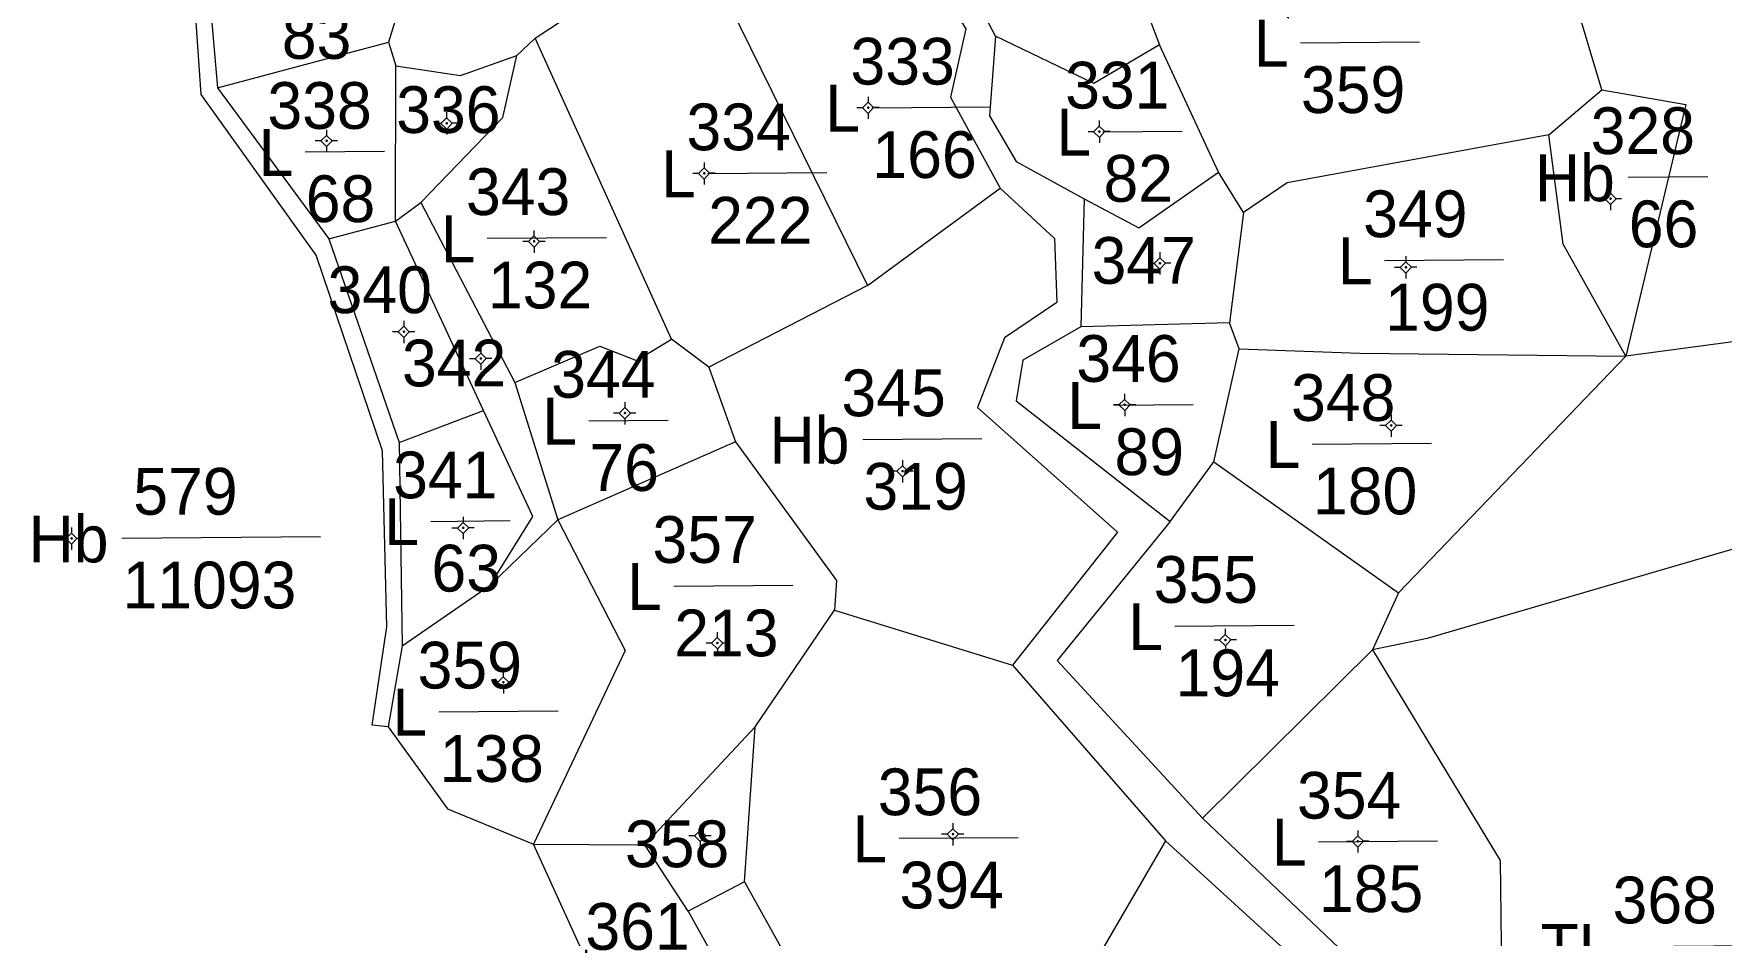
# Model space of a CAD drawing. Header units: metres. Extents: x 550490 to 551626, y 1839168 to 1840631.
# Drawn here: x 551014.1 to 551108, y 1839634.7 to 1839684.8 of the extents above; entities that cross this region are included whole.
import ezdxf
from ezdxf.enums import TextEntityAlignment as Align

# ---------------------------------------------------------------- set-up
doc = ezdxf.new("R2010")
doc.units = ezdxf.units.M
doc.header["$MEASUREMENT"] = 0
for name, color, linetype, lineweight in [('Level 10', 7, 'Continuous', 0), ('Level 11', 7, 'Continuous', 0), ('Level 13', 7, 'Continuous', 0), ('Level 22', 7, 'Continuous', 0)]:
    doc.layers.add(name, color=color, linetype=linetype, lineweight=lineweight)
doc.styles.add('Style-FmSimple', font='FmSimple.shx')

# ---------------------------------------------------------------- blocks, each defined once
blk = doc.blocks.new('CENTRD')
at = {"layer": 'Level 11', "linetype": 'Continuous', "lineweight": 0}
h = blk.add_hatch(color=1, dxfattribs=at)
edge = h.paths.add_edge_path()
edge.add_arc((0.2, 0.2), 1.5, 0, 360)
at = {"layer": 'Level 11', "color": 1, "linetype": 'Continuous', "lineweight": 0}
for p, q in [((0, 6.2), (-6.2, 0)), ((0, 12.4), (0, 6.2)), ((6.2, 0.2), (0, 6.2)), ((0.2, -6.2), (6.2, 0.2)), ((12.4, 0.2), (6.2, 0.2)), ((-6.2, 0), (-12.4, 0)), ((-6.2, 0), (0.2, -6.2)), ((0.2, -6.2), (0.2, -12.4))]:
    blk.add_line(p, q, dxfattribs=at)
blk = doc.blocks.new('N_THUA_275')
at = {"layer": 'Level 13', "color": 3, "linetype": 'Continuous', "lineweight": 0}
blk.add_line((355922.73, 1839556.65), (355933.78, 1839556.75), dxfattribs=at)
at = {"layer": 'Level 13', "color": 3, "linetype": 'Continuous', "lineweight": 0, "style": 'Style-FmSimple'}
for s, p in [('579', (355923.37, 1839559.25999)), ('Hb', (355917.55, 1839556.60999)), ('11093', (355922.77, 1839554.04999))]:
    blk.add_text(s, height=2.59998, dxfattribs=at).set_placement(p, align=Align.MIDDLE_LEFT)
blk = doc.blocks.new('N_THUA_331')
at = {"layer": 'Level 13', "color": 3, "linetype": 'Continuous', "lineweight": 0}
blk.add_line((356003.03, 1839520.03), (356009.66, 1839520.09), dxfattribs=at)
at = {"layer": 'Level 13', "color": 3, "linetype": 'Continuous', "lineweight": 0, "style": 'Style-FmSimple'}
for s, p in [('368', (356001.85, 1839522.61999)), ('TL', (355997.84, 1839519.98999)), ('642', (356003.07, 1839517.43999))]:
    blk.add_text(s, height=2.59998, dxfattribs=at).set_placement(p, align=Align.MIDDLE_LEFT)
blk = doc.blocks.new('N_THUA_370')
at = {"layer": 'Level 13', "color": 3, "linetype": 'Continuous', "lineweight": 0}
blk.add_line((355992.06, 1839585.57), (355998.69, 1839585.63), dxfattribs=at)
at = {"layer": 'Level 13', "color": 3, "linetype": 'Continuous', "lineweight": 0, "style": 'Style-FmSimple'}
for s, p in [('330', (355990.88, 1839588.15999)), ('L', (355989.47, 1839585.54999)), ('359', (355992.09, 1839582.96999))]:
    blk.add_text(s, height=2.59998, dxfattribs=at).set_placement(p, align=Align.MIDDLE_LEFT)
blk = doc.blocks.new('N_THUA_374')
at = {"layer": 'Level 13', "color": 3, "linetype": 'Continuous', "lineweight": 0}
blk.add_line((355933.18, 1839586.79), (355937.6, 1839586.83), dxfattribs=at)
at = {"layer": 'Level 13', "color": 3, "linetype": 'Continuous', "lineweight": 0, "style": 'Style-FmSimple'}
for s, p in [('339', (355931.09, 1839589.36999)), ('L', (355930.6, 1839586.76999)), ('83', (355933.22, 1839584.18999))]:
    blk.add_text(s, height=2.59998, dxfattribs=at).set_placement(p, align=Align.MIDDLE_LEFT)
blk = doc.blocks.new('N_THUA_375')
at = {"layer": 'Level 13', "color": 3, "linetype": 'Continuous', "lineweight": 0}
blk.add_line((355964.43, 1839580.57), (355971.06, 1839580.63), dxfattribs=at)
at = {"layer": 'Level 13', "color": 3, "linetype": 'Continuous', "lineweight": 0, "style": 'Style-FmSimple'}
for s, p in [('333', (355963.25, 1839583.15999)), ('L', (355961.85, 1839580.54999)), ('166', (355964.47, 1839577.96999))]:
    blk.add_text(s, height=2.59998, dxfattribs=at).set_placement(p, align=Align.MIDDLE_LEFT)
blk = doc.blocks.new('N_THUA_376')
at = {"layer": 'Level 13', "color": 3, "linetype": 'Continuous', "lineweight": 0}
blk.add_line((355955.31, 1839576.92), (355961.94, 1839576.98), dxfattribs=at)
at = {"layer": 'Level 13', "color": 3, "linetype": 'Continuous', "lineweight": 0, "style": 'Style-FmSimple'}
for s, p in [('334', (355954.13, 1839579.50999)), ('L', (355952.72, 1839576.89999)), ('222', (355955.34, 1839574.31999))]:
    blk.add_text(s, height=2.59998, dxfattribs=at).set_placement(p, align=Align.MIDDLE_LEFT)
blk = doc.blocks.new('N_THUA_379')
at = {"layer": 'Level 13', "color": 3, "linetype": 'Continuous', "lineweight": 0}
blk.add_line((355945.85, 1839573.12), (355952.48, 1839573.17), dxfattribs=at)
at = {"layer": 'Level 13', "color": 3, "linetype": 'Continuous', "lineweight": 0, "style": 'Style-FmSimple'}
for s, p in [('343', (355944.67, 1839575.70999)), ('L', (355943.27, 1839573.08999)), ('132', (355945.89, 1839570.51999))]:
    blk.add_text(s, height=2.59998, dxfattribs=at).set_placement(p, align=Align.MIDDLE_LEFT)
blk = doc.blocks.new('N_THUA_380')
at = {"layer": 'Level 13', "color": 3, "linetype": 'Continuous', "lineweight": 0}
blk.add_line((355977.28, 1839579.24), (355981.7, 1839579.28), dxfattribs=at)
at = {"layer": 'Level 13', "color": 3, "linetype": 'Continuous', "lineweight": 0, "style": 'Style-FmSimple'}
for s, p in [('331', (355975.19, 1839581.82999)), ('L', (355974.7, 1839579.21999)), ('82', (355977.32, 1839576.64999))]:
    blk.add_text(s, height=2.59998, dxfattribs=at).set_placement(p, align=Align.MIDDLE_LEFT)
blk = doc.blocks.new('N_THUA_381')
at = {"layer": 'Level 13', "color": 3, "linetype": 'Continuous', "lineweight": 0}
blk.add_line((355934.31, 1839578.72), (355938.73, 1839578.76), dxfattribs=at)
at = {"layer": 'Level 13', "color": 3, "linetype": 'Continuous', "lineweight": 0, "style": 'Style-FmSimple'}
for s, p in [('338', (355932.22, 1839581.29999)), ('L', (355931.73, 1839578.68999)), ('68', (355934.35, 1839576.11999))]:
    blk.add_text(s, height=2.59998, dxfattribs=at).set_placement(p, align=Align.MIDDLE_LEFT)
blk = doc.blocks.new('N_THUA_382')
at = {"layer": 'Level 13', "color": 3, "linetype": 'Continuous', "lineweight": 0, "style": 'Style-FmSimple'}
blk.add_text('336', height=2.59998, dxfattribs=at).set_placement((355935.8, 1839579.66999), align=Align.MIDDLE_LEFT)
blk = doc.blocks.new('N_THUA_383')
at = {"layer": 'Level 13', "color": 3, "linetype": 'Continuous', "lineweight": 0}
blk.add_line((356008.3, 1839575.52), (356012.72, 1839575.56), dxfattribs=at)
at = {"layer": 'Level 13', "color": 3, "linetype": 'Continuous', "lineweight": 0, "style": 'Style-FmSimple'}
for s, p in [('328', (356006.21, 1839578.09999)), ('Hb', (356003.11, 1839575.47999)), ('66', (356008.33, 1839572.91999))]:
    blk.add_text(s, height=2.59998, dxfattribs=at).set_placement(p, align=Align.MIDDLE_LEFT)
blk = doc.blocks.new('N_THUA_385')
at = {"layer": 'Level 13', "color": 3, "linetype": 'Continuous', "lineweight": 0}
blk.add_line((355994.33, 1839571.69), (356000.96, 1839571.75), dxfattribs=at)
at = {"layer": 'Level 13', "color": 3, "linetype": 'Continuous', "lineweight": 0, "style": 'Style-FmSimple'}
for s, p in [('349', (355993.15, 1839574.27999)), ('L', (355991.74, 1839571.66999)), ('199', (355994.37, 1839569.08999))]:
    blk.add_text(s, height=2.59998, dxfattribs=at).set_placement(p, align=Align.MIDDLE_LEFT)
blk = doc.blocks.new('N_THUA_388')
at = {"layer": 'Level 13', "color": 3, "linetype": 'Continuous', "lineweight": 0, "style": 'Style-FmSimple'}
blk.add_text('347', height=2.59998, dxfattribs=at).set_placement((355975.47, 1839571.88999), align=Align.MIDDLE_LEFT)
blk = doc.blocks.new('N_THUA_389')
at = {"layer": 'Level 13', "color": 3, "linetype": 'Continuous', "lineweight": 0}
blk.add_line((355968.92, 1839560.35), (355975.54, 1839560.41), dxfattribs=at)
at = {"layer": 'Level 13', "color": 3, "linetype": 'Continuous', "lineweight": 0, "style": 'Style-FmSimple'}
for s, p in [('345', (355967.73, 1839562.93999)), ('Hb', (355963.73, 1839560.30999)), ('319', (355968.95, 1839557.74999))]:
    blk.add_text(s, height=2.59998, dxfattribs=at).set_placement(p, align=Align.MIDDLE_LEFT)
blk = doc.blocks.new('N_THUA_390')
at = {"layer": 'Level 13', "color": 3, "linetype": 'Continuous', "lineweight": 0, "style": 'Style-FmSimple'}
blk.add_text('342', height=2.59998, dxfattribs=at).set_placement((355937.72, 1839566.58999), align=Align.MIDDLE_LEFT)
blk = doc.blocks.new('N_THUA_391')
at = {"layer": 'Level 13', "color": 3, "linetype": 'Continuous', "lineweight": 0, "style": 'Style-FmSimple'}
blk.add_text('340', height=2.6, dxfattribs=at).set_placement((355934.096, 1839568.08), align=Align.MIDDLE_CENTER)
blk = doc.blocks.new('N_THUA_392')
at = {"layer": 'Level 13', "color": 3, "linetype": 'Continuous', "lineweight": 0}
blk.add_line((355978.69, 1839564.05), (355983.1, 1839564.09), dxfattribs=at)
at = {"layer": 'Level 13', "color": 3, "linetype": 'Continuous', "lineweight": 0, "style": 'Style-FmSimple'}
for s, p in [('346', (355976.6, 1839566.63999)), ('L', (355976.1, 1839564.02999)), ('89', (355978.72, 1839561.45999))]:
    blk.add_text(s, height=2.59998, dxfattribs=at).set_placement(p, align=Align.MIDDLE_LEFT)
blk = doc.blocks.new('N_THUA_394')
at = {"layer": 'Level 13', "color": 3, "linetype": 'Continuous', "lineweight": 0}
blk.add_line((355950.9, 1839563.58), (355955.32, 1839563.62), dxfattribs=at)
at = {"layer": 'Level 13', "color": 3, "linetype": 'Continuous', "lineweight": 0, "style": 'Style-FmSimple'}
for s, p in [('344', (355948.81, 1839566.15999)), ('L', (355948.31, 1839563.55999)), ('76', (355950.93, 1839560.97999))]:
    blk.add_text(s, height=2.59998, dxfattribs=at).set_placement(p, align=Align.MIDDLE_LEFT)
blk = doc.blocks.new('N_THUA_395')
at = {"layer": 'Level 13', "color": 3, "linetype": 'Continuous', "lineweight": 0}
blk.add_line((355993.52, 1839562.87), (356000.15, 1839562.93), dxfattribs=at)
at = {"layer": 'Level 13', "color": 3, "linetype": 'Continuous', "lineweight": 0, "style": 'Style-FmSimple'}
for s, p in [('348', (355992.34, 1839565.45999)), ('L', (355990.93, 1839562.84999)), ('180', (355993.56, 1839560.26999))]:
    blk.add_text(s, height=2.59998, dxfattribs=at).set_placement(p, align=Align.MIDDLE_LEFT)
blk = doc.blocks.new('N_THUA_396')
at = {"layer": 'Level 13', "color": 3, "linetype": 'Continuous', "lineweight": 0}
blk.add_line((355941.91, 1839557.2), (355946.33, 1839557.24), dxfattribs=at)
at = {"layer": 'Level 13', "color": 3, "linetype": 'Continuous', "lineweight": 0, "style": 'Style-FmSimple'}
for s, p in [('341', (355939.82, 1839559.77999)), ('L', (355939.32, 1839557.17999)), ('63', (355941.95, 1839554.59999))]:
    blk.add_text(s, height=2.59998, dxfattribs=at).set_placement(p, align=Align.MIDDLE_LEFT)
blk = doc.blocks.new('N_THUA_397')
at = {"layer": 'Level 13', "color": 3, "linetype": 'Continuous', "lineweight": 0}
blk.add_line((355956.01, 1839550.81), (355962.64, 1839550.87), dxfattribs=at)
at = {"layer": 'Level 13', "color": 3, "linetype": 'Continuous', "lineweight": 0, "style": 'Style-FmSimple'}
for s, p in [('357', (355954.83, 1839553.39999)), ('L', (355953.42, 1839550.78999)), ('213', (355956.04, 1839548.20999))]:
    blk.add_text(s, height=2.59998, dxfattribs=at).set_placement(p, align=Align.MIDDLE_LEFT)
blk = doc.blocks.new('N_THUA_399')
at = {"layer": 'Level 13', "color": 3, "linetype": 'Continuous', "lineweight": 0}
blk.add_line((355984.28, 1839550.97), (355990.91, 1839551.02), dxfattribs=at)
at = {"layer": 'Level 13', "color": 3, "linetype": 'Continuous', "lineweight": 0, "style": 'Style-FmSimple'}
for s, p in [('355', (355983.1, 1839553.55999)), ('L', (355981.69, 1839550.93999)), ('194', (355984.32, 1839548.36999))]:
    blk.add_text(s, height=2.59998, dxfattribs=at).set_placement(p, align=Align.MIDDLE_LEFT)
blk = doc.blocks.new('N_THUA_400')
at = {"layer": 'Level 13', "color": 3, "linetype": 'Continuous', "lineweight": 0}
blk.add_line((355944.15, 1839548.61), (355950.78, 1839548.67), dxfattribs=at)
at = {"layer": 'Level 13', "color": 3, "linetype": 'Continuous', "lineweight": 0, "style": 'Style-FmSimple'}
for s, p in [('359', (355942.97, 1839551.19999)), ('L', (355941.57, 1839548.58999)), ('138', (355944.19, 1839546.00999))]:
    blk.add_text(s, height=2.59998, dxfattribs=at).set_placement(p, align=Align.MIDDLE_LEFT)
blk = doc.blocks.new('N_THUA_401')
at = {"layer": 'Level 13', "color": 3, "linetype": 'Continuous', "lineweight": 0}
blk.add_line((355969.14, 1839540.18), (355975.77, 1839540.23), dxfattribs=at)
at = {"layer": 'Level 13', "color": 3, "linetype": 'Continuous', "lineweight": 0, "style": 'Style-FmSimple'}
for s, p in [('356', (355967.96, 1839542.75999)), ('L', (355966.55, 1839540.14999)), ('394', (355969.17, 1839537.57999))]:
    blk.add_text(s, height=2.59998, dxfattribs=at).set_placement(p, align=Align.MIDDLE_LEFT)
blk = doc.blocks.new('N_THUA_402')
at = {"layer": 'Level 13', "color": 3, "linetype": 'Continuous', "lineweight": 0}
blk.add_line((355991.67, 1839539.78), (355998.29, 1839539.84), dxfattribs=at)
at = {"layer": 'Level 13', "color": 3, "linetype": 'Continuous', "lineweight": 0, "style": 'Style-FmSimple'}
for s, p in [('354', (355990.48, 1839542.36999)), ('L', (355989.08, 1839539.75999)), ('185', (355991.7, 1839537.17999))]:
    blk.add_text(s, height=2.59998, dxfattribs=at).set_placement(p, align=Align.MIDDLE_LEFT)
blk = doc.blocks.new('N_THUA_403')
at = {"layer": 'Level 13', "color": 3, "linetype": 'Continuous', "lineweight": 0, "style": 'Style-FmSimple'}
blk.add_text('358', height=2.59998, dxfattribs=at).set_placement((355949.92, 1839540.06999), align=Align.MIDDLE_LEFT)
blk = doc.blocks.new('N_THUA_408')
at = {"layer": 'Level 13', "color": 3, "linetype": 'Continuous', "lineweight": 0}
blk.add_line((355952.59, 1839532.7), (355957.01, 1839532.74), dxfattribs=at)
at = {"layer": 'Level 13', "color": 3, "linetype": 'Continuous', "lineweight": 0, "style": 'Style-FmSimple'}
for s, p in [('361', (355950.5, 1839535.27999)), ('L', (355950, 1839532.67999)), ('95', (355952.62, 1839530.09999))]:
    blk.add_text(s, height=2.59998, dxfattribs=at).set_placement(p, align=Align.MIDDLE_LEFT)

msp = doc.modelspace()

# ---------------------------------------------------------------- linework, layer by layer
at = {"layer": 'Level 10', "color": 2, "linetype": 'Continuous', "lineweight": 0, "flags": 128}
for points in [[(551033.85, 1839646.29), (551032.96, 1839646.39), (551033.77, 1839651.85), (551033.54, 1839661.62), (551029.85, 1839672.5), (551023.45, 1839681.43), (551021.8, 1839705.31), (551027.24, 1839724.45), (551032.81, 1839736.56), (551041.05, 1839747.98), (551043.4, 1839758.38), (551044.32, 1839768.58), (551036.48, 1839776.98), (551032.88, 1839778.52), (551028.15, 1839776.9), (551024.24, 1839779.31), (551021.29, 1839783.65)], [(551067.63, 1839684.68), (551061.77, 1839695.82)], [(551082.67, 1839694.37), (551074.51, 1839690.09), (551076.75, 1839684.19)], [(551062.5, 1839690.59), (551065.98, 1839685.08), (551065.13, 1839681.29), (551067.88, 1839676.22)], [(551023.69, 1839689.49), (551024.37, 1839681.8)], [(551035.47, 1839689.53), (551033.87, 1839684.33)], [(551042.02, 1839684.56), (551046.9, 1839687.79)], [(551052.22, 1839687.66), (551060.5, 1839670.82)], [(551101.34, 1839681.69), (551099.76, 1839686.97)], [(551041.01, 1839683.59), (551042.02, 1839684.56)], [(551049.6, 1839667.83), (551042.02, 1839684.56)], [(551067.63, 1839684.68), (551067.3, 1839680.25), (551068.78, 1839677.71), (551072.56, 1839675.64)], [(551076.75, 1839684.19), (551073.09, 1839682.05), (551067.63, 1839684.68)], [(551024.37, 1839681.8), (551033.87, 1839684.33)], [(551033.87, 1839684.33), (551034.28, 1839683.03)], [(551034.28, 1839683.03), (551037.88, 1839682.48), (551041.01, 1839683.59)], [(551035.67, 1839675.43), (551040.23, 1839680.15), (551041.01, 1839683.59)], [(551080.03, 1839677.12), (551076.75, 1839684.19)], [(551034.26, 1839674.4), (551034.28, 1839683.03)], [(551024.37, 1839681.8), (551030.56, 1839673.41)], [(551098.4, 1839679.18), (551101.34, 1839681.69)], [(551101.34, 1839681.69), (551106.02, 1839680.88), (551102.68, 1839666.89)], [(551098.4, 1839679.18), (551083.84, 1839676.53), (551081.41, 1839674.88)], [(551102.68, 1839666.89), (551099.2, 1839673.12), (551098.4, 1839679.18)], [(551072.56, 1839675.64), (551075.59, 1839674.02), (551080.03, 1839677.12)], [(551081.41, 1839674.88), (551080.03, 1839677.12)], [(551060.5, 1839670.82), (551067.88, 1839676.22)], [(551067.88, 1839676.22), (551070.91, 1839673.43), (551071.04, 1839669.87), (551068.12, 1839667.9), (551066.63, 1839664.03), (551074.41, 1839657.11), (551068.57, 1839649.71)], [(551034.26, 1839674.4), (551035.67, 1839675.43)], [(551035.67, 1839675.43), (551040.89, 1839665.43)], [(551072.56, 1839675.64), (551072.37, 1839668.52)], [(551030.56, 1839673.41), (551034.26, 1839674.4)], [(551039.15, 1839663.87), (551034.26, 1839674.4)], [(551081.41, 1839674.88), (551080.63, 1839668.74)], [(551030.56, 1839673.41), (551034.46, 1839662.09)], [(551060.5, 1839670.82), (551051.68, 1839666.27)], [(551080.63, 1839668.74), (551072.37, 1839668.52)], [(551081.18, 1839667.3), (551080.63, 1839668.74)], [(551040.89, 1839665.43), (551045.62, 1839667.44), (551047.67, 1839666.64), (551049.6, 1839667.83)], [(551051.68, 1839666.27), (551049.6, 1839667.83)], [(551072.37, 1839668.52), (551069.14, 1839666.67), (551068.77, 1839664.41), (551077.33, 1839657.7)], [(551079.76, 1839661.01), (551081.18, 1839667.3)], [(551081.18, 1839667.3), (551087.89, 1839667.06), (551102.68, 1839666.89)], [(551102.68, 1839666.89), (551090.03, 1839653.74)], [(551051.68, 1839666.27), (551053.16, 1839662.13)], [(551040.89, 1839665.43), (551043.28, 1839657.8)], [(551034.46, 1839662.09), (551039.15, 1839663.87)], [(551039.52, 1839654.16), (551041.9, 1839657.98), (551039.15, 1839663.87)], [(551034.46, 1839662.09), (551034.64, 1839650.8)], [(551053.16, 1839662.13), (551043.28, 1839657.8)], [(551053.16, 1839662.13), (551058.79, 1839654.43), (551058.67, 1839652.77)], [(551077.33, 1839657.7), (551079.76, 1839661.01)], [(551079.76, 1839661.01), (551090.03, 1839653.74)], [(551039.52, 1839654.16), (551043.28, 1839657.8)], [(551043.28, 1839657.8), (551047.04, 1839650.53), (551041.94, 1839639.78)], [(551077.33, 1839657.7), (551071.06, 1839649.97), (551079.13, 1839641.21)], [(551034.64, 1839650.8), (551039.52, 1839654.16)], [(551090.03, 1839653.74), (551088.59, 1839650.57)], [(551054.26, 1839646.3), (551058.67, 1839652.77)], [(551058.67, 1839652.77), (551068.57, 1839649.71)], [(551034.64, 1839650.8), (551033.85, 1839646.29)], [(551088.59, 1839650.57), (551079.13, 1839641.21)], [(551088.59, 1839650.57), (551095.68, 1839638.86), (551095.76, 1839632.66)], [(551068.57, 1839649.71), (551077.07, 1839639.95)], [(551033.85, 1839646.29), (551037.15, 1839641.73), (551041.94, 1839639.78)], [(551048.12, 1839639.73), (551054.26, 1839646.3)], [(551053.67, 1839637.68), (551054.26, 1839646.3)], [(551079.13, 1839641.21), (551091.66, 1839629.31)], [(551041.94, 1839639.78), (551048.12, 1839639.73)], [(551046.98, 1839628.71), (551041.94, 1839639.78)], [(551050.54, 1839636.04), (551048.12, 1839639.73)], [(551077.07, 1839639.95), (551070.03, 1839627.87)], [(551090.1, 1839628.06), (551077.07, 1839639.95)], [(551053.67, 1839637.68), (551050.54, 1839636.04)], [(551053.67, 1839637.68), (551055.88, 1839633.72), (551059.87, 1839629.81), (551070.03, 1839627.87)], [(551050.54, 1839636.04), (551053.42, 1839630.84), (551057.88, 1839626.73)]]:
    msp.add_lwpolyline(points, dxfattribs=at)
at = {"layer": 'Level 10', "color": 1, "linetype": 'Continuous', "lineweight": 0, "flags": 128}
msp.add_lwpolyline([(551129.02, 1839667.08), (551117.5, 1839668.87), (551102.68, 1839666.89)], dxfattribs=at)
at = {"layer": 'Level 22', "color": 6, "linetype": 'Continuous', "lineweight": 0, "flags": 128}
for points in [[(551067.63, 1839684.68), (551061.77, 1839695.82)], [(551082.67, 1839694.37), (551074.51, 1839690.09), (551076.75, 1839684.19)], [(551062.5, 1839690.59), (551065.98, 1839685.08), (551065.13, 1839681.29), (551067.88, 1839676.22)], [(551023.69, 1839689.49), (551024.37, 1839681.8)], [(551035.47, 1839689.53), (551033.87, 1839684.33)], [(551042.02, 1839684.56), (551046.9, 1839687.79)], [(551052.22, 1839687.66), (551060.5, 1839670.82)], [(551101.34, 1839681.69), (551099.76, 1839686.97)], [(551041.01, 1839683.59), (551042.02, 1839684.56)], [(551049.6, 1839667.83), (551042.02, 1839684.56)], [(551067.63, 1839684.68), (551067.3, 1839680.25), (551068.78, 1839677.71), (551072.56, 1839675.64)], [(551076.75, 1839684.19), (551073.09, 1839682.05), (551067.63, 1839684.68)], [(551024.37, 1839681.8), (551033.87, 1839684.33)], [(551033.87, 1839684.33), (551034.28, 1839683.03)], [(551034.28, 1839683.03), (551037.88, 1839682.48), (551041.01, 1839683.59)], [(551035.67, 1839675.43), (551040.23, 1839680.15), (551041.01, 1839683.59)], [(551080.03, 1839677.12), (551076.75, 1839684.19)], [(551034.26, 1839674.4), (551034.28, 1839683.03)], [(551024.37, 1839681.8), (551030.56, 1839673.41)], [(551098.4, 1839679.18), (551101.34, 1839681.69)], [(551101.34, 1839681.69), (551106.02, 1839680.88), (551102.68, 1839666.89)], [(551098.4, 1839679.18), (551083.84, 1839676.53), (551081.41, 1839674.88)], [(551102.68, 1839666.89), (551099.2, 1839673.12), (551098.4, 1839679.18)], [(551072.56, 1839675.64), (551075.59, 1839674.02), (551080.03, 1839677.12)], [(551081.41, 1839674.88), (551080.03, 1839677.12)], [(551060.5, 1839670.82), (551067.88, 1839676.22)], [(551067.88, 1839676.22), (551070.91, 1839673.43), (551071.04, 1839669.87), (551068.12, 1839667.9), (551066.63, 1839664.03), (551074.41, 1839657.11), (551068.57, 1839649.71)], [(551034.26, 1839674.4), (551035.67, 1839675.43)], [(551035.67, 1839675.43), (551040.89, 1839665.43)], [(551072.56, 1839675.64), (551072.37, 1839668.52)], [(551030.56, 1839673.41), (551034.26, 1839674.4)], [(551039.15, 1839663.87), (551034.26, 1839674.4)], [(551081.41, 1839674.88), (551080.63, 1839668.74)], [(551030.56, 1839673.41), (551034.46, 1839662.09)], [(551060.5, 1839670.82), (551051.68, 1839666.27)], [(551080.63, 1839668.74), (551072.37, 1839668.52)], [(551081.18, 1839667.3), (551080.63, 1839668.74)], [(551040.89, 1839665.43), (551045.62, 1839667.44), (551047.67, 1839666.64), (551049.6, 1839667.83)], [(551051.68, 1839666.27), (551049.6, 1839667.83)], [(551072.37, 1839668.52), (551069.14, 1839666.67), (551068.77, 1839664.41), (551077.33, 1839657.7)], [(551079.76, 1839661.01), (551081.18, 1839667.3)], [(551081.18, 1839667.3), (551087.89, 1839667.06), (551102.68, 1839666.89)], [(551102.68, 1839666.89), (551090.03, 1839653.74)], [(551051.68, 1839666.27), (551053.16, 1839662.13)], [(551040.89, 1839665.43), (551043.28, 1839657.8)], [(551034.46, 1839662.09), (551039.15, 1839663.87)], [(551039.52, 1839654.16), (551041.9, 1839657.98), (551039.15, 1839663.87)], [(551034.46, 1839662.09), (551034.64, 1839650.8)], [(551053.16, 1839662.13), (551043.28, 1839657.8)], [(551053.16, 1839662.13), (551058.79, 1839654.43), (551058.67, 1839652.77)], [(551077.33, 1839657.7), (551079.76, 1839661.01)], [(551079.76, 1839661.01), (551090.03, 1839653.74)], [(551117.57, 1839658.77), (551091.63, 1839651.2), (551088.59, 1839650.57)], [(551039.52, 1839654.16), (551043.28, 1839657.8)], [(551043.28, 1839657.8), (551047.04, 1839650.53), (551041.94, 1839639.78)], [(551077.33, 1839657.7), (551071.06, 1839649.97), (551079.13, 1839641.21)], [(551034.64, 1839650.8), (551039.52, 1839654.16)], [(551090.03, 1839653.74), (551088.59, 1839650.57)], [(551054.26, 1839646.3), (551058.67, 1839652.77)], [(551058.67, 1839652.77), (551068.57, 1839649.71)], [(551034.64, 1839650.8), (551033.85, 1839646.29)], [(551088.59, 1839650.57), (551079.13, 1839641.21)], [(551088.59, 1839650.57), (551095.68, 1839638.86), (551095.76, 1839632.66)], [(551068.57, 1839649.71), (551077.07, 1839639.95)], [(551033.85, 1839646.29), (551037.15, 1839641.73), (551041.94, 1839639.78)], [(551048.12, 1839639.73), (551054.26, 1839646.3)], [(551053.67, 1839637.68), (551054.26, 1839646.3)], [(551079.13, 1839641.21), (551091.66, 1839629.31)], [(551041.94, 1839639.78), (551048.12, 1839639.73)], [(551046.98, 1839628.71), (551041.94, 1839639.78)], [(551050.54, 1839636.04), (551048.12, 1839639.73)], [(551077.07, 1839639.95), (551070.03, 1839627.87)], [(551090.1, 1839628.06), (551077.07, 1839639.95)], [(551053.67, 1839637.68), (551050.54, 1839636.04)], [(551053.67, 1839637.68), (551055.88, 1839633.72), (551059.87, 1839629.81), (551070.03, 1839627.87)], [(551050.54, 1839636.04), (551053.42, 1839630.84), (551057.88, 1839626.73)]]:
    msp.add_lwpolyline(points, dxfattribs=at)

# ---------------------------------------------------------------- block references
at = {"layer": 'Level 11', "color": 1, "linetype": 'Continuous', "lineweight": 0, "xscale": 0.04999813735168662, "yscale": 0.04999813735168662, "zscale": 0.04999813735168662}
for p in [(551060.54, 1839680.69), (551037.1, 1839679.82), (551073.39, 1839679.36), (551030.42, 1839678.85), (551051.42, 1839677.04), (551101.82, 1839675.63), (551041.96, 1839673.26), (551076.76, 1839672.04), (551090.44, 1839671.82), (551034.72, 1839668.24), (551039, 1839666.75), (551074.8, 1839664.18), (551047.01, 1839663.72), (551089.62, 1839663.03), (551062.45, 1839660.49), (551016.24, 1839656.75), (551038.02, 1839657.34), (551080.4, 1839651.11), (551052.15, 1839650.94), (551040.25, 1839648.76), (551051.2, 1839640.23), (551065.25, 1839640.32), (551087.77, 1839639.92)]:
    msp.add_blockref('CENTRD', p, dxfattribs=at)
at = {"layer": 'Level 13', "color": 3, "linetype": 'Continuous', "lineweight": 0}
for name, p in [('N_THUA_374', (195094.72, 100.52)), ('N_THUA_370', (195092.52, 98.73)), ('N_THUA_375', (195096.31, 100.12)), ('N_THUA_380', (195096.31, 100.12)), ('N_THUA_381', (195094.92, 99.52)), ('N_THUA_382', (195098.5, 100.92)), ('N_THUA_376', (195096.31, 100.12)), ('N_THUA_383', (195094.51, 101.32)), ('N_THUA_379', (195093.51, 100.32)), ('N_THUA_385', (195094.92, 100.52)), ('N_THUA_388', (195097.5, 100.32)), ('N_THUA_391', (195099.29, 102.5)), ('N_THUA_390', (195096.9, 99.92)), ('N_THUA_392', (195095.52, 100.12)), ('N_THUA_394', (195094.11, 99.72)), ('N_THUA_389', (195091.33, 101.91)), ('N_THUA_395', (195091.72, 99.13)), ('N_THUA_396', (195094.31, 100.51)), ('N_THUA_275', (195096.31, 100.12)), ('N_THUA_397', (195093.72, 103.3)), ('N_THUA_399', (195093.32, 100.92)), ('N_THUA_400', (195092.52, 98.52)), ('N_THUA_401', (195093.12, 99.92)), ('N_THUA_402', (195093.91, 100.12)), ('N_THUA_403', (195097.1, 99.72)), ('N_THUA_331', (195100.09, 114.05)), ('N_THUA_408', (195094.32, 99.92))]:
    msp.add_blockref(name, p, dxfattribs=at)

doc.saveas('drawing.dxf')
